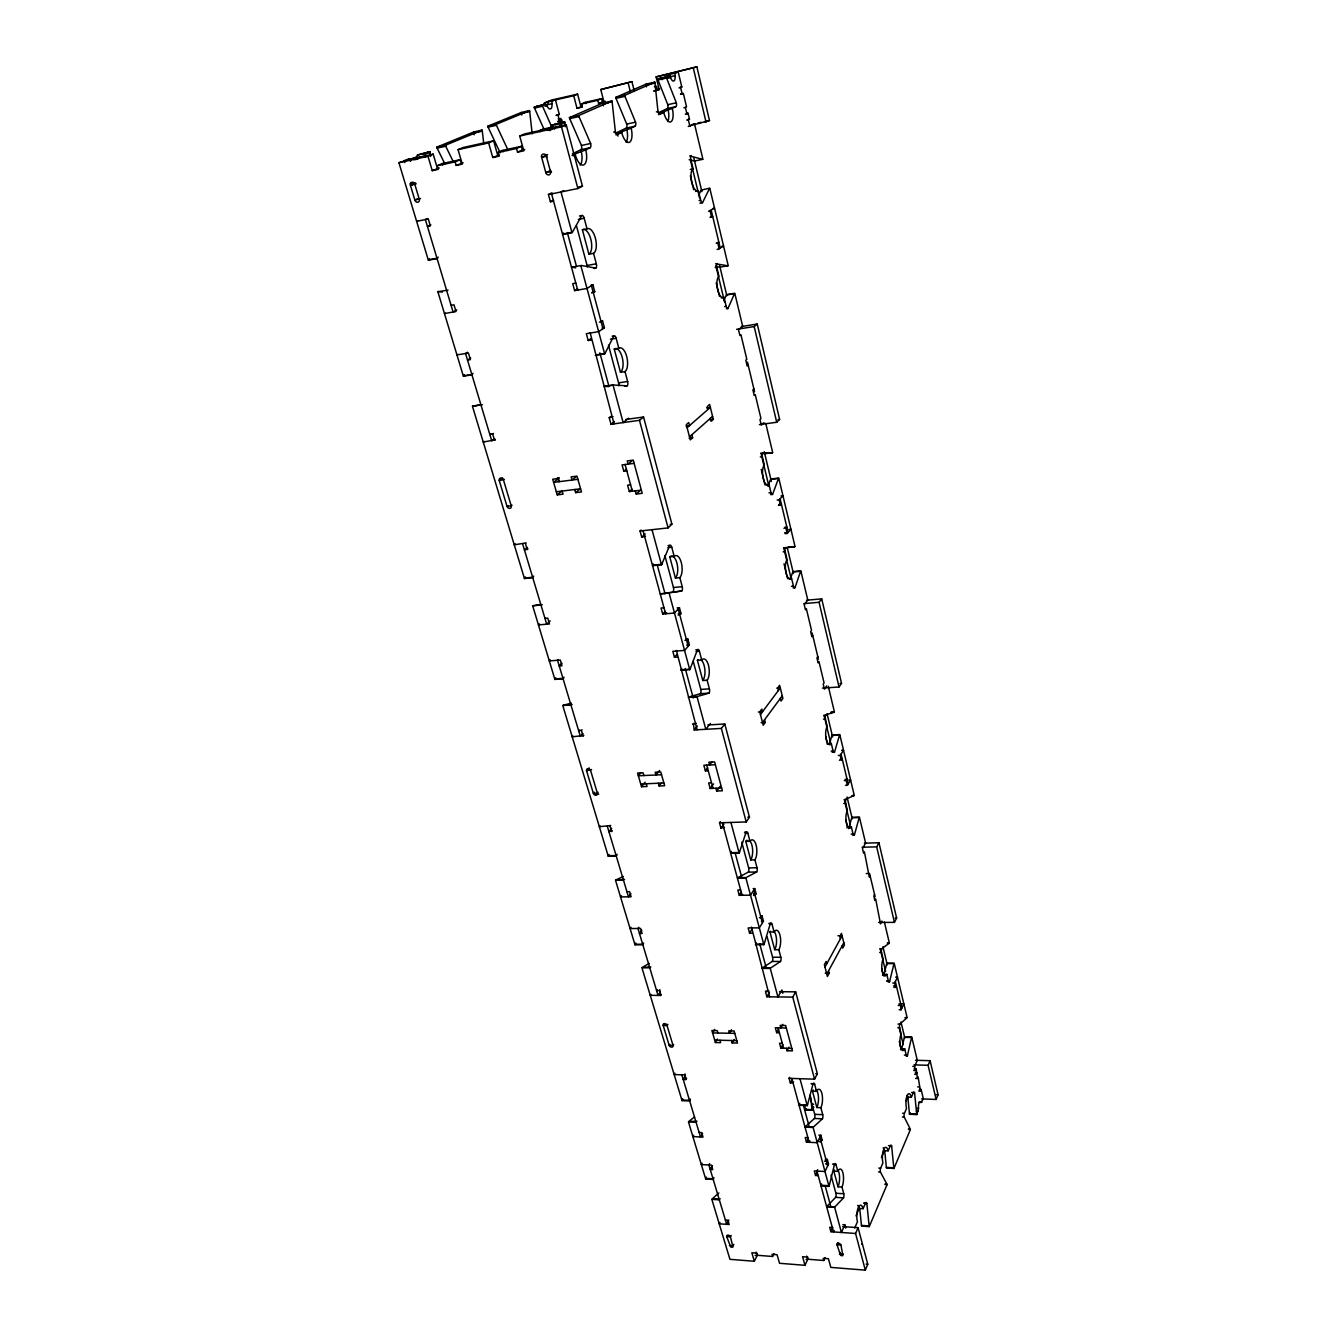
<?xml version="1.0" encoding="UTF-8"?>
<svg xmlns="http://www.w3.org/2000/svg" width="1337" height="1337" viewBox="0 0 1337 1337"><rect width="100%" height="100%" fill="white"/><g stroke="black" fill="none" stroke-linecap="round" stroke-linejoin="round"><path stroke-width="1.5" d="M905.6 1055.612L907.422 1055.662L911.55 1037.495L904.364 1037.345L901.756 1048.643M887.317 981.559L889.623 981.575L893.985 963.643L886.682 963.609L883.657 975.893M821.57 1183.897L821.236 1185.251A2.958 1.086 -87.8 0 1 821.002 1185.886L828.99 1186.37A2.958 1.07 -87.8 0 0 829.224 1185.735L834.539 1164.209A2.925 1.053 -88.1 0 1 836.009 1164.611L837.814 1171.362A10.211 3.627 -88 0 1 842.878 1172.699A10.211 3.627 -88 0 1 841.992 1187.055L843.764 1193.74A2.925 1.036 -87.8 0 1 843.513 1197.852L834.923 1206.876L826.968 1206.358L835.625 1197.35A2.908 1.036 -87.8 0 0 835.892 1193.256L831.029 1175.139M799.71 1103.343L799.359 1104.68A2.992 1.136 -88.5 0 1 799.108 1105.298L807.23 1105.615A3.008 1.12 -88.6 0 0 807.481 1104.997L813.097 1083.722A2.958 1.103 -88.8 0 1 814.634 1084.274L816.523 1091.343A10.345 3.827 -88.7 0 1 821.837 1093.231A10.345 3.827 -88.7 0 1 820.868 1107.704L822.723 1114.674A2.958 1.086 -88.5 0 1 822.456 1118.802L813.414 1127.058L805.342 1126.69L814.45 1118.467A2.941 1.086 -88.5 0 0 814.718 1114.339L809.654 1095.438M852.521 835.023L854.41 834.973L859.206 817.559L851.702 817.809L848.677 828.639M696.059 1122.211L688.438 1121.86L705.685 1179L713.223 1179.451A2.875 1.187 -86.8 0 0 713.49 1178.833L713.874 1177.529M832.115 752.23L834.505 752.113L839.569 735.032L831.948 735.434L829.408 743.924M705.685 1179A2.875 1.203 -86.8 0 0 705.953 1178.382L706.337 1177.078M756.157 942.802L755.773 944.106A3.075 1.253 89.7 0 1 755.505 944.707L763.862 944.691A3.092 1.237 89.7 0 0 764.129 944.106L770.379 923.399A3.042 1.22 89.4 0 1 772.067 924.302L774.106 931.956A10.612 4.212 89.6 0 1 779.939 935.031A10.612 4.212 89.6 0 1 778.836 949.705L780.841 957.275A3.025 1.187 89.8 0 1 780.524 961.47L770.58 968.055L762.257 968.005L772.285 961.437L780.524 961.47M649.765 967.821L641.927 967.771L682.037 1100.652L689.691 1100.953A2.908 1.253 -87.7 0 0 689.959 1100.351L690.36 1099.047M682.037 1100.652A2.908 1.27 -87.6 0 0 682.321 1100.05L682.722 1098.747M731.372 851.418L730.955 852.688A3.125 1.32 88.5 0 1 730.67 853.273L739.177 853.056A3.142 1.304 88.5 0 0 739.445 852.488L746.079 832.166A3.109 1.27 88.3 0 1 747.851 833.285L749.99 841.291A10.796 4.429 88.5 0 1 756.107 845.068A10.796 4.429 88.5 0 1 754.92 859.841L757.026 867.746A3.075 1.253 88.7 0 1 756.675 871.975L746.196 877.54L737.74 877.707L748.302 872.142L756.675 871.975M793.025 587.812L795.014 587.628L800.596 571.283L792.757 572.019L790.301 579.138M907.773 1096.658L909.461 1113.637A2.59 0.836 -89.2 0 0 909.561 1114.273L916.764 1114.573L918.519 1108.54A5.147 1.655 -89.4 0 1 919.121 1102.657A5.147 1.655 -89.4 0 1 921.026 1102.407L923.382 1098.964L921.126 1089.505L919.338 1089.438M623.46 880.114L615.505 880.247L634.991 944.808L642.863 944.808A2.992 1.387 -89.7 0 0 643.164 944.24L643.615 942.969M634.991 944.808A2.975 1.387 -89.7 0 0 635.309 944.24L635.76 942.969M770.597 494.573L772.602 494.339L778.502 478.462L770.547 479.415L767.956 486.317M681.753 668.55L681.285 669.787A3.259 1.437 85.8 0 1 680.968 670.305L689.742 669.67A3.276 1.437 85.8 0 0 690.059 669.152L697.463 649.698A3.242 1.404 85.6 0 1 699.418 651.253L701.741 659.993A11.248 4.83 85.9 0 1 708.493 665.274A11.248 4.83 85.9 0 1 707.123 680.232L709.412 688.839A3.209 1.37 86.2 0 1 709.028 693.118L697.429 696.493L688.689 697.062L700.387 693.686L709.028 693.118M570.949 705.017L562.777 705.552L608.268 856.265L616.24 856.064A3.042 1.454 88.9 0 0 616.558 855.513L617.042 854.259M608.268 856.265A3.025 1.454 88.9 0 0 608.586 855.697L609.07 854.46M918.201 1111.214L916.397 1111.147M719.339 1199.841L711.836 1199.356L729.935 1259.32L754.352 1261.276L751.845 1252.769L756.859 1253.153L757.494 1255.293L772.602 1256.479L771.984 1254.323L777.048 1254.724L779.521 1263.281L805.008 1265.32L802.568 1256.713L807.715 1257.114L808.317 1259.27L823.826 1260.49L823.241 1258.318L828.439 1258.719L830.812 1267.392L865.323 1270.15L867.763 1264.25L858.087 1227.667L842.661 1226.597M921.594 1098.897L936.134 1099.449L938.073 1094.752L930.084 1060.676L915.494 1060.274M653.392 563.997L652.891 565.183A3.359 1.504 84.1 0 1 652.556 565.685L661.481 564.782A3.359 1.504 84.1 0 0 661.815 564.281L669.67 545.412A3.326 1.454 83.9 0 1 671.742 547.234L674.182 556.393A11.548 5.064 84.3 0 1 681.302 562.593A11.548 5.064 84.3 0 1 679.831 577.634L682.238 586.659A3.292 1.437 84.6 0 1 681.803 590.971L660.261 594.079M861.73 1244.363L861.847 1244.112A2.875 0.986 -87.5 0 0 861.697 1243.677M859.741 1208.598L861.446 1225.411A2.824 0.969 -87.7 0 0 861.58 1226.096L869.251 1226.631L887.066 1184.615A2.741 0.919 -88.3 0 0 886.949 1184.231M884.743 1151.157L886.364 1167.385A2.691 0.902 -88.5 0 0 886.481 1168.053L893.918 1168.454L910.413 1129.564L908.592 1129.481M909.561 1114.273L910.196 1112.802M918.669 1090.992L920.458 1091.059L921.126 1089.505M865.323 1270.15L855.58 1233.483L858.087 1227.667M936.134 1099.449L928.095 1065.288L930.084 1060.676M920.458 1091.059L918.118 1076.903L917.449 1078.458L915.644 1078.391M857.669 1205.339A10.011 3.459 -87.8 0 1 859.223 1208.431L863.1 1208.681L865.49 1203.15A2.841 0.969 -88 0 1 866.844 1203.467L869.134 1225.929A2.824 0.953 -87.8 0 0 869.251 1226.631M885.01 1183.98L886.882 1184.097L880.431 1172.048A2.758 0.936 -88.4 0 1 880.648 1168.154L882.921 1162.923A9.56 3.209 -88.6 0 1 883.673 1149.452A9.56 3.209 -88.6 0 1 888.152 1150.823L890.375 1145.709A2.707 0.902 -88.7 0 1 891.645 1146.11L893.801 1167.786A2.707 0.902 -88.6 0 0 893.918 1168.454M908.425 1128.963L910.246 1129.046L904.213 1117.03A2.641 0.869 -89.2 0 1 904.414 1113.32L906.519 1108.457A9.158 2.992 -89.3 0 1 907.171 1095.605A9.158 2.992 -89.3 0 1 911.366 1097.259L913.422 1092.513A2.59 0.836 -89.4 0 1 914.592 1092.981L916.764 1114.573M840.104 1252.435L839.469 1253.889L843.413 1254.19M855.981 1215.901L859.223 1208.431M881.417 1157.541L884.426 1150.639A9.56 3.226 -88.6 0 0 883.172 1147.781M906.118 1100.852L907.739 1097.125A9.142 3.008 -89.3 0 0 907.138 1095.287M917.449 1078.458L916.246 1069.032L913.99 1068.965M837.848 1242.825L836.995 1244.764L840.572 1255.293A2.507 1.721 28.2 0 0 842.878 1255.543L840.94 1245.065A2.156 1.471 28.3 0 0 838.516 1243.26A2.156 1.471 28.3 0 0 836.995 1244.764L840.94 1245.065M913.773 1070.536L915.561 1070.586L916.246 1069.032M542.304 604.759L532.711 605.912L554.888 679.43L563.111 678.845A3.159 1.588 85.7 0 0 563.445 678.327L563.98 677.14M726.409 308.73L727.963 308.479L734.514 293.622L726.325 295.009L723.852 300.541M842.845 1224.625L844.834 1224.759L841.424 1232.48L834.639 1207.328L826.684 1206.81M915.561 1070.586L914.575 1066.458L917.282 1060.325L911.734 1036.977L904.531 1036.827M823.826 1260.49L825.13 1257.582M554.888 679.43A3.159 1.588 85.7 0 0 555.256 678.912L555.774 677.725M834.154 1230.475L833.503 1231.912L816.974 1171.062L817.659 1169.641M855.58 1233.483L830.879 1231.728L832.817 1227.399M805.008 1265.32L807.632 1259.521L806.679 1256.095M825.313 1159.313L827.319 1159.413L828.539 1163.975L824.996 1171.513L814.317 1170.911L815.553 1175.474L818.211 1175.624M899.216 1009.753L901.038 1009.786L903.845 1003.82L902.024 1003.786M827.319 1159.413L826.433 1161.285L824.428 1161.184M901.038 1009.786L900.72 1004.037L898.899 1004.003M815.553 1175.474L817.342 1171.713M772.602 1256.479L773.973 1253.605M480.952 404.877L472.412 406.147L524.438 578.537L532.778 577.701A3.242 1.655 83.6 0 0 533.145 577.216L533.697 576.063M818.829 1135.146L820.834 1135.247L822.071 1139.876L821.185 1141.731L819.163 1141.631M893.851 987.341L895.673 987.358L896.392 985.87L893.651 985.854M524.438 578.537A3.242 1.655 83.6 0 0 524.823 578.052L525.374 576.899M820.834 1135.247L817.225 1142.684L806.478 1142.166L805.225 1137.52L807.899 1137.653M895.673 987.358L894.637 983.063L897.495 977.163L895.673 977.163M699.919 203.174L702.543 202.672L709.496 188.467M754.352 1261.276L757.143 1255.56L756.14 1252.167M809.854 1140.896L809.169 1142.299L791.822 1078.424M806.478 1142.166L808.317 1138.456M698.549 195.386L701.173 190.105L709.78 188.149L728.23 265.695L719.674 267.233L715.646 266.397M804.774 1105.582L805.175 1109.392A2.524 0.953 -88.5 0 0 805.292 1110.028L812.127 1110.312L813.548 1107.454M604.708 353.82A3.576 1.621 80.6 0 0 605.009 353.436L613.85 335.871A3.543 1.571 80.5 0 1 616.14 338.261L618.814 348.305A12.3 5.465 80.9 0 1 626.702 356.444A12.3 5.465 80.9 0 1 625.014 371.602L627.638 381.513A3.493 1.554 81.2 0 1 627.153 385.858L624.88 386.192M805.292 1110.028L806.01 1108.59M733.829 1244.346L733.111 1245.766L729.384 1245.482M793.66 1082.201L790.401 1083.137L789.097 1078.341L814.567 1079.176L817.358 1073.728L795.682 991.853L779.538 991.686M878.576 922.463L894.436 922.363L896.626 918.084L878.944 842.778L864.37 843.162M731.155 1235.455L730.437 1236.859L732.927 1246.953A2.423 1.638 30.7 0 1 730.654 1246.92L726.71 1236.591A2.072 1.404 30.8 0 1 728.097 1235.121A2.072 1.404 30.8 0 1 730.437 1236.859L726.71 1236.591M410.392 183.42L410.76 182.868A3.242 2.607 64.7 0 1 413.367 182.45L413.785 182.701A2.122 1.705 64.7 0 1 414.721 184.021L419.25 199.146A2.774 2.223 64.1 0 1 417.846 202.238A2.774 2.223 64.1 0 1 414.854 200.065L410.325 184.957A2.122 1.705 64.7 0 1 410.392 183.42M881.985 921.026L880.498 923.884L875.668 899.049L874.899 900.469L873.83 895.974L874.582 894.57M728.866 1220.129L726.676 1224.324L708.894 1165.012L709.646 1163.641M719.941 1222.402L719.206 1223.806L729.183 1224.508L727.88 1220.196L725.389 1220.012M790.401 1083.137L792.189 1079.728M789.097 1078.341L789.649 1077.321M782.78 1024.343L780.808 1027.869L780.156 1025.412L785.655 1025.512L792.473 1050.865L787.008 1050.732L788.93 1047.155M828.539 970.896L829.141 973.252L827.402 976.478L824.377 964.629L826.132 961.437L826.734 963.793M826.801 974.105L843.814 942.719M824.996 967.002L842.076 935.733L837.948 935.75M791.822 1048.425L780.892 1048.158L782.83 1044.598M712.237 1165.797L710.231 1169.457L712.755 1169.591L711.418 1165.145L701.34 1164.577L702.092 1163.223M870.103 875.752L869.334 877.139L864.387 851.803L863.602 853.173L862.499 848.577L865.607 843.129L859.407 817.074L851.903 817.325M779.404 1032.732L776.663 1032.682L778.635 1029.156M814.567 1079.176L792.757 997.101L795.682 991.853M894.436 922.363L876.671 846.873L878.944 842.778M572.069 232.571A3.744 1.671 78.6 0 0 572.37 232.254L581.779 215.524A3.693 1.638 78.6 0 1 584.202 218.249L587.027 228.844A12.802 5.666 79 0 1 595.383 238.136A12.802 5.666 79 0 1 593.544 253.361L596.319 263.79A3.627 1.604 79.3 0 1 595.801 268.135L594.063 268.453M562.693 234.376A3.727 1.688 78.5 0 0 562.994 234.059L563.596 233.006M702.543 1133.375L700.488 1136.985L681.837 1074.814M693.669 1135.263L692.9 1136.617L703.028 1137.102L701.674 1132.589L699.134 1132.456M442.413 292.135L438.369 291.583A3.543 1.838 77.7 0 0 437.867 291.7L463.371 376.182L471.944 374.828A3.459 1.772 79.4 0 0 472.345 374.41L472.98 373.324M792.757 997.101L766.903 996.784L769.527 992.221M463.371 376.182A3.443 1.788 79.3 0 0 463.772 375.764L464.407 374.678M768.859 990.834L765.533 991.77L766.903 996.784M765.533 991.77L766.101 990.801M731.489 1029.791L729.417 1033.267L728.732 1030.844L734.08 1030.961L737.506 1043.061L732.175 1042.944L734.214 1039.434M719.974 1040.253L720.66 1042.659L715.379 1042.526L717.468 1039.033M685.229 1076.168L683.24 1079.477L685.814 1079.561L686.6 1078.24M714.677 1029.44L712.571 1032.899L734.748 1033.384M685.814 1079.561L685.012 1073.912M674.968 1073.243L674.166 1074.564L684.41 1074.898M760.502 916.012L762.073 915.995L763.46 921.176L759.332 927.861L748.152 927.911L749.556 933.076L752.347 933.076M845.485 785.337L847.374 785.27L850.599 780.039L848.711 780.123M762.073 915.995L761.037 917.65L759.466 917.667M847.374 785.27L846.237 780.507L847.056 779.204L845.151 779.287M749.556 933.076L751.645 929.733M751.461 927.059L769.644 996.817M673.647 1044.448L673.029 1045.417A2.173 1.571 33.7 0 1 671.625 1047.155A2.173 1.571 33.7 0 1 669.168 1045.317L663.202 1025.496L664.439 1023.574A2.189 1.588 34.1 0 1 667.079 1025.579L673.029 1045.417L669.168 1045.317L669.787 1044.347M753.149 888.62L754.736 888.604L756.14 893.851L753.516 895.506M839.469 760.285L842.21 758.898L840.304 758.998M418.748 158.351A3.693 1.855 75.4 0 0 416.659 157.097L398.927 162.713L428.358 260.197L437.065 258.526A3.61 1.838 77.1 0 0 437.5 258.125L438.168 257.105M754.736 888.604L750.508 895.155L739.261 895.322L737.84 890.041L740.648 890.007M841.391 760.185L840.238 755.388L843.513 750.258L841.608 750.358M667.898 1024.292L667.079 1025.579L663.202 1025.496A2.189 1.588 34.1 0 1 664.606 1023.741M428.358 260.197A3.593 1.855 77 0 0 428.793 259.796L429.461 258.776M742.603 894.453L742.068 895.272L722.364 822.723M739.261 895.322L741.4 892.03M650.885 994.394L650.25 995.33L660.645 995.463L661.28 994.511M660.277 992.071L658.038 995.43L637.966 928.496L638.835 927.276M660.645 995.463L659.826 989.647M657.219 989.614L656.584 990.567L659.191 990.6M724.47 827.285L721.011 828.271L719.523 822.823L746.213 821.954L749.472 817.225L724.788 723.985L707.858 724.955M822.472 688.087L839.034 687.001L841.541 683.357L821.72 598.876L806.495 600.213M826.667 685.881L824.394 689.123L823.208 684.16L824.077 682.94L818.996 661.681L818.127 662.868L816.924 657.837L817.793 656.651M721.011 828.271L723.919 824.144M641.793 930.251L639.47 933.51L642.111 933.493L640.607 928.48L630.078 928.53L630.964 927.31M719.523 822.823L720.359 821.637M764.53 719.824L765.215 722.481L763.193 725.239L759.767 711.836L761.806 709.111L762.491 711.802L758.363 712.036M715.897 788.245L716.649 791.019L720.041 786.407M762.508 722.565L782.262 695.825M630.847 893.634L628.474 896.826L607.366 826.45M711.535 782.813L708.66 782.93L710.181 788.479L713.59 783.883M760.452 714.51L780.29 687.953L776.713 688.187M621.438 895.723L620.552 896.926L631.114 896.776L629.593 891.662L626.936 891.712M812.762 635.543L811.877 636.713L810.657 631.616L811.542 630.446L806.345 608.669L805.442 609.806L804.205 604.642L807.799 600.096L800.83 570.849L792.991 571.601M711.886 761.973L709.596 764.998L708.844 762.19L714.61 761.906L722.381 790.785L716.649 791.019M715.362 764.714L703.847 765.265L705.384 770.864L707.674 767.839M693.351 723.417L694.237 729.952L721.362 728.414L724.788 723.985M803.804 603.622L819.08 602.285L821.72 598.876M658.289 783.231L659.074 785.972L661.464 782.964M710.448 723.417L705.819 729.283L697.062 696.794L688.321 697.362M659.559 770.496L655.949 774.992L655.163 772.234L660.762 771.967L664.656 785.738L659.074 785.972M611.728 828.288L608.953 831.731L612.329 830.778M694.237 729.952L697.329 726.091M696.243 723.25L692.683 724.236M643.899 775.544L643.097 772.786L637.565 773.037L641.509 786.724L645.153 782.212M600.046 825.848L599.344 826.717L610.742 825.497M640.774 772.803L638.334 775.794L661.514 774.741M598.09 792.289L597.372 793.142A2.306 1.788 40 0 1 595.968 795.231A2.306 1.788 40 0 1 593.344 793.309L586.575 770.814A2.323 1.805 40.7 0 1 587.996 768.691A2.323 1.805 40.7 0 1 590.636 770.63L597.372 793.142L593.344 793.309L594.297 792.189M591.589 769.527L586.575 770.814L589.132 767.889M686.182 639.119L687.82 638.986L689.407 644.902L684.561 650.417L672.829 651.336L674.433 657.236L677.358 657.019M785.22 533.68L787.209 533.48L790.936 529.235L788.947 529.435M674.433 657.236L676.89 654.462M687.82 638.986L684.962 640.49M783.933 528.332L786.858 527.062L784.886 527.279M676.372 650.417L697.129 729.785M572.971 736.052L572.236 736.854L583.818 735.434M582.965 733.528L580.358 736.403L557.529 660.261L558.214 659.592M579.439 730.069L578.704 730.871L582.163 729.902M677.224 607.85L679.43 607.667L681.034 613.666L678.16 615.154M778.468 505.47L781.41 504.216L778.919 504.5M679.43 607.667L674.483 613.014L662.684 614.051L661.03 608.017L663.988 607.767M777.165 500.055L779.153 499.837L782.964 495.726L780.975 495.96M666.561 612.781L665.625 613.783L643.047 530.672M662.684 614.051L665.191 611.377M561.958 663.269L559.25 665.976L561.991 665.776L560.287 660.06L549.306 660.913L550.326 659.893M645.47 536.204L641.76 537.24L640.055 530.99L668.082 527.914L671.909 524.188L643.548 416.994L625.766 419.484M759.399 424.598L776.713 422.275L779.621 419.434L757.243 324.022L741.3 326.562M763.945 422.626L761.305 425.149L759.968 419.534L760.97 418.598L755.238 394.599L754.235 395.518L752.865 389.819L753.884 388.917M641.76 537.24L645.203 533.964M550.175 620.903L546.716 624.195L522.633 543.892M640.055 530.99L641.041 530.054M539.48 623.928L538.443 624.914L549.49 623.944L547.735 618.112L544.961 618.362M635.326 490.846L636.195 494.038L640.189 490.445M720.259 1198.854L712.136 1198.921L718.871 1192.955M691.847 434.742L692.633 437.784L690.26 439.89L686.349 424.614L688.739 422.542L689.524 425.601L686.065 426.068M708.092 409.373L707.34 406.381L709.596 404.409L713.323 419.333L711.083 421.339L710.331 418.347M630.596 484.83L627.588 485.197L629.326 491.581L632 489.192M689.491 436.848L712.588 416.359M898.013 1024.058L899.834 1024.092L906.887 1017.908L905.082 1017.875M687.134 427.673L710.348 407.401L706.588 407.919M748.185 365.085L747.166 365.97L745.795 360.205L746.815 359.319L740.932 334.701L739.896 335.537L738.509 329.704L742.67 326.345L734.798 293.271L726.593 294.658M634.139 463.354L622.073 464.892L623.811 471.326L626.518 469.003M527.413 547.385L524.438 549.925L528.048 548.922M632.15 460.647L628.089 464.123L627.22 460.897L633.27 460.129L642.211 493.32L636.195 494.038M515.347 543.892L514.26 544.811L526.243 542.889M574.743 489.492L575.629 492.634L579.84 489.108M559.418 481.621L558.515 478.479L552.716 479.214L557.245 494.891L561.507 491.364M576.28 476.557L572.052 480.033L571.15 476.874L576.999 476.139L581.478 491.932L575.629 492.634M610.792 416.475L609.221 417.712L611.009 424.28L639.487 420.319L643.548 416.994M736.587 329.337L754.168 326.546L757.243 324.022M559.317 477.727L553.602 482.356L577.885 479.315M628.641 418.18L623.159 422.592L613.065 385.156L603.889 386.527M512.054 505.152L511.219 505.804A2.49 2.022 51 0 1 509.798 508.361A2.49 2.022 51 0 1 507.007 506.322L499.269 480.601A2.507 2.039 52.1 0 1 500.673 477.994A2.507 2.039 52.1 0 1 503.497 480.05L511.219 505.804L507.007 506.322L507.843 505.653M611.009 424.28L614.385 421.59M613.031 416.659L609.221 417.712M697.028 1121.292L688.772 1121.442L694.538 1116.963M504.333 479.415L499.269 480.601L502.628 478.028M879.896 948.769L881.751 948.769L889.138 943.287L887.3 943.287M484.111 441.427L483.242 442.029L495.442 439.84M494.774 438.67L491.732 440.859L465.543 353.503L467.532 352.266M490.696 433.907L489.843 434.525L493.537 433.506M600.848 321.198L602.569 320.913L604.408 327.732L598.658 331.66L586.341 333.682L588.196 340.5L591.088 338.512M717.167 249.501L723.584 246.142L722.03 246.426M590.135 332.679L614.034 423.862M602.569 320.913L599.411 322.167M716.231 243.334L718.888 242.315L717.334 242.599M591.138 285.065L592.876 284.748L594.748 291.683L591.539 292.92M710.031 217.413L712.705 216.41L710.615 216.795M592.876 284.748L587.01 288.458L574.609 290.63L572.721 283.661L575.812 283.11M708.56 211.263L714.543 208.188L712.989 208.488M578.453 289.628L577.701 290.096L551.579 193.898L552.749 193.297M470.691 358.082L467.515 360.071L470.39 359.603L468.418 353.035L456.936 354.923L457.739 354.422M574.609 290.63L577.584 288.775M456.769 309.933L453.109 312.039L425.383 219.552L427.506 218.533M650.818 967.035L642.295 967.403L649.314 963.409M445.271 313.092L444.452 313.56L456.001 311.521L453.995 304.819L451.104 305.321M553.535 201.135L550.409 201.753L548.437 194.534L577.885 188.534L582.464 186.177L566.203 124.742L524.589 133.934L519.725 136.04L523.786 150.814L517.536 152.151L516.533 148.491L521.38 146.318L522.399 149.978L517.536 152.151M689.608 125.845L709.496 120.564L696.895 66.85L656.083 76.928L659.225 89.83L654.328 90.916M550.409 201.753L553.518 200.166M563.713 190.589L561.005 191.976L571.969 232.655L562.593 234.443M688.271 126.463L692.165 124.943M693.318 124.358L694.471 123.773L702.928 159.304L694.204 161.058L690.661 159.905M548.437 194.534L551.563 192.946M686.733 120.096L689.491 119.16L688.087 113.294L686.499 113.645M844.031 799.76L854.009 795.682L852.12 795.749M685.329 114.23L688.087 113.294M683.792 107.812L686.549 106.893L683.357 93.49L680.533 94.108M547.385 171.888L545.814 172.64L541.535 156.897A2.189 1.838 67.4 0 1 541.669 155.293L541.92 154.891A3.342 2.808 67.4 0 1 544.644 154.19L545.312 154.507A2.189 1.838 67.4 0 1 546.265 155.894L550.526 171.654A2.858 2.407 66.7 0 1 548.905 174.896A2.858 2.407 66.7 0 1 545.814 172.64L550.526 171.654M548.955 171.119L550.125 170.551M573.356 155.777L575.328 154.825A13.036 5.632 77.8 0 0 583.818 164.852A13.036 5.632 77.8 0 0 585.723 149.844L590.118 147.738A3.693 1.588 77.8 0 0 590.636 143.494L578.988 116.586A3.744 1.588 77.4 0 1 578.654 115.584L569.395 117.639A3.727 1.604 77.3 0 0 569.729 118.642L581.445 145.466A3.677 1.588 77.7 0 1 580.91 149.711L572.503 153.722M615.939 134.92L621.722 132.597A12.417 5.097 78.2 0 0 629.443 142.29A12.417 5.097 78.2 0 0 631.131 128.085L635.092 126.179A3.51 1.421 78.2 0 0 635.56 122.168L624.931 96.348A3.56 1.437 77.8 0 1 624.63 95.395L654.779 82.142A3.459 1.354 78.1 0 1 654.963 83.128L657.988 111.506A3.426 1.354 78.4 0 0 660.043 114.23L663.754 112.442A11.849 4.613 78.5 0 0 670.806 121.851A11.849 4.613 78.5 0 0 672.294 108.347L675.904 106.626A3.359 1.287 78.6 0 0 676.321 102.799L666.578 78.014A3.393 1.304 78.2 0 1 666.294 77.095L668.868 75.975A3.393 1.304 78.3 0 1 670.539 77.663A6.752 2.59 78.3 0 0 673.848 81.022A6.752 2.59 78.3 0 0 675.068 75.657A3.359 1.287 78.3 0 1 675.686 72.983L678.193 71.864L681.82 87.022L679.046 87.924M430.848 224.883L427.456 226.505L430.38 225.92L428.308 218.95L416.626 221.324L417.913 220.722M615.321 133.299L626.251 128.101L635.092 126.179M658.456 112.743L667.38 108.498L675.904 106.626M572.403 154.992L585.723 149.844M618.012 136.123A12.401 5.114 78.2 0 1 617.243 133.566L631.131 128.085M659.659 114.23A11.832 4.629 78.5 0 1 659.442 113.394L672.294 108.347M680.583 94.392L683.357 93.49M547.585 154.591L541.652 157.348L546.382 156.345M624.58 879.412L615.889 879.913L623.276 876.504M418.297 198.511L414.854 200.065L420.553 198.561M653.643 91.083L659.693 88.91M498.851 155.761L499.119 155.644A3.393 1.588 76.6 0 0 499.37 155.476M519.725 136.04L561.49 126.831L566.203 124.742M656.083 76.928L696.895 66.85M497.698 155.343L493.62 140.786L488.64 142.909L492.768 157.532L499.236 155.008M492.768 157.532L498.918 156.195L497.899 152.535L502.829 150.362L521.38 146.318M554.103 128.97L554.705 128.837A3.844 1.688 77.2 0 0 552.565 127.032L549.24 128.486L549.825 130.658M551.228 128.853A7.638 3.376 77.1 0 0 551.178 128.319A3.794 1.671 77.2 0 1 551.997 125.243L564.615 121.734A3.81 1.655 77.2 0 1 564.832 122.803L565.267 126.731M578.654 115.584L611.945 100.96A3.627 1.487 77.7 0 1 612.145 101.98L615.371 131.745A3.593 1.487 78.1 0 0 617.627 134.552M416.158 183.888L410.442 185.392L415.657 183.136L411.813 183.837M557.679 121.717L562.275 120.146M552.565 127.032L543.106 129.121L539.764 130.575L540.048 131.661M551.997 125.243L564.615 121.734M569.395 117.639L602.937 102.982L611.945 100.96M626.251 128.101A3.51 1.437 78.1 0 0 626.719 124.09L616.006 98.353A3.543 1.454 77.7 0 1 615.705 97.4L646.105 84.114L654.779 82.142M667.38 108.498A3.359 1.304 78.5 0 0 667.798 104.687L657.988 79.969A3.393 1.32 78.1 0 1 657.704 79.05L668.868 75.975M667.614 77.345L666.545 77.596A3.359 1.287 78.3 0 1 667.163 74.922L669.703 73.819L670.155 75.708M461.265 163.231L460.229 159.655L455.165 161.844L456.201 165.437L463.154 162.83M558.298 121.015L560.805 119.511M602.385 101.813L601.566 98.654L597.773 100.292L598.592 103.45L605.093 101.194M437.383 168.412L433.188 154.139L428.007 156.295L432.235 170.635L439.238 168.011M580.876 106.642L577.601 94.125L573.723 95.729L576.999 108.314L582.213 106.342M556.025 115.5L559.317 114.481L555.457 99.907L544.677 102.882A3.242 1.421 76.8 0 0 543.942 105.038M598.592 103.45L604.023 102.23L600.781 89.546L631.95 81.691L634.206 90.799M432.235 170.635L438.202 169.331L437.149 165.755L442.28 163.565L460.229 159.655M576.999 108.314L582.38 107.094L581.562 103.952L585.405 102.314L601.566 98.654M456.201 165.437L462.251 164.133L458.073 149.66L463.154 147.521L493.62 140.786M600.781 89.546L631.95 81.691M416.76 158.551A7.354 3.693 75.3 0 0 416.709 158.033A3.66 1.838 75.4 0 1 417.629 155.042L429.912 151.633A3.66 1.822 75.5 0 1 430.146 152.669L430.598 156.429M445.037 164.2L437.115 148.14A3.593 1.772 75.6 0 1 436.748 147.187L473.699 132.012L482.105 130.124A3.493 1.638 76.1 0 1 482.306 131.11L483.76 143.677M499.904 152.986A3.393 1.588 76.6 0 0 499.67 151.749L488.105 127.149A3.426 1.604 76.2 0 1 487.788 126.23L521.363 112.442L529.485 110.603A3.342 1.487 76.6 0 1 529.686 111.539L532.193 133.834M544.46 130.257L534.499 108.063A3.276 1.454 76.7 0 1 534.198 107.177L545.095 104.169A3.276 1.437 76.8 0 1 546.933 105.757A6.535 2.858 76.8 0 0 550.56 108.915A6.535 2.858 76.8 0 0 551.964 103.668A3.259 1.421 76.9 0 1 552.666 101.06M544.677 102.882L551.446 100.091L577.601 94.125M416.659 157.097L412.999 158.602L413.3 159.638M417.629 155.042L429.912 151.633M436.748 147.187L445.355 145.265L482.105 130.124M487.788 126.23L496.094 124.358L529.485 110.603M534.198 107.177L545.095 104.169M823.759 715.496L834.154 712.253L830.795 712.454M572.186 704.515L563.195 705.267L571.334 703.145M573.723 95.729L547.485 101.729L547.969 103.551M667.163 74.922L675.686 72.983M657.704 79.05L666.294 77.095M545.981 105.038L551.964 103.668M669.219 76.978L675.068 75.657M534.499 108.063L542.538 106.225L551.797 127.015M657.988 79.969L666.578 78.014M544.911 106.208L546.933 105.757M662.5 79.485L661.982 79.602A3.376 1.304 78.2 0 0 660.294 77.93M667.848 78.265L670.539 77.663M521.748 115.099L521.564 113.394L527.647 112.007M528.148 111.89L529.686 111.539M646.473 86.872L646.289 85.1L651.704 83.863M652.79 83.613L654.963 83.128M654.378 86.721L656.467 86.253L657.252 89.462M581.562 103.952L597.773 100.292M615.705 97.4L624.63 95.395M488.105 127.149L496.428 125.277L507.943 149.945A3.393 1.571 76.7 0 1 508.077 150.546M616.006 98.353L624.931 96.348M474.117 134.786L473.9 132.998L479.147 131.828M479.682 131.711L482.306 131.11M603.338 105.857L603.137 104.002L608.77 102.732M610.457 102.364L612.145 101.98M556.827 115.049L559.317 114.481M679.697 87.49L681.82 87.022M437.115 148.14L445.722 146.234L453.611 162.329M569.729 118.642L578.988 116.586M421.991 154.474L427.422 153.27M427.974 153.153L430.146 152.669M559.568 123.973L555.473 124.876A3.794 1.671 77.1 0 0 555.256 123.806M560.738 123.723L564.832 122.803M433.188 154.139L404.209 160.557L404.827 162.613M416.709 158.033L420.52 157.198M421.071 157.081L425.433 156.111A3.66 1.822 75.6 0 1 426.353 153.103M554.103 127.683L559.401 126.514M559.986 126.38L560.571 126.246A3.81 1.655 77.3 0 1 561.373 123.154M398.927 162.713L428.007 156.295M458.073 149.66L488.64 142.909M407.885 159.036A3.693 1.872 75.3 0 1 410.225 160.724L411.311 160.473M414.604 159.755L417.879 159.036M547.618 130.408L551.746 129.488M667.798 104.687L676.321 102.799M656.35 111.873L657.988 111.506M659.442 113.394L663.754 112.442M658.422 114.581L660.043 114.23M499.67 151.749L503.28 150.964M505.871 150.396L507.943 149.945M626.719 124.09L635.56 122.168M437.149 165.755L455.165 161.844M497.899 152.535L516.533 148.491M522.399 149.978L524.722 149.477M613.683 132.112L615.371 131.745M617.243 133.566L621.722 132.597M687.903 119.511L689.491 119.16M581.445 145.466L590.636 143.494M693.067 124.074L694.705 123.723M697.981 123.021L701.256 122.319M704.549 121.617L709.496 120.564M580.91 149.711L590.118 147.738M572.219 155.493L575.328 154.825M689.658 155.911L702.56 159.354M689.257 159.721L690.845 159.387A3.276 1.27 79.3 0 1 691.246 155.577M578.771 186.929L582.464 186.177M690.31 169.448L693.118 168.88L690.845 159.387M695.608 191.442L698.415 190.89L700.672 200.249A3.226 1.253 79.8 0 0 702.543 202.672M579.456 215.976L581.779 215.524M578.403 219.385L584.202 218.249M699.084 200.567L700.672 200.249M593.544 253.361L588.915 254.214L582.38 229.73L587.027 228.844M428.793 259.796L437.5 258.125M562.994 234.059L572.37 232.254M437.867 291.7L448.062 290.129M571.517 267.3L581.311 265.478L595.801 268.135M576.464 225.786L587.093 265.461L596.319 263.79M715.596 263.757L727.896 265.796M715.228 267.55L716.782 267.283A3.159 1.22 80.7 0 1 717.15 263.489M592.425 292.084L594.748 291.683M721.261 297.833L724.019 297.382L726.175 306.323A3.109 1.22 81.2 0 0 727.963 308.479M724.621 306.591L726.175 306.323M602.101 328.117L604.408 327.732M660.662 593.829L681.803 590.971M612.129 336.155L613.85 335.871M588.196 340.5L591.255 339.999M610.424 339.18L616.14 338.261M625.014 371.602L620.468 372.304L614.251 349.041L618.814 348.305M463.772 375.764L472.345 374.41M605.009 353.436L595.801 354.907A3.576 1.621 80.5 0 1 595.5 355.274M595.416 355.341L604.642 353.87L580.843 265.595M533.145 605.661L540.867 604.458M608.469 345.163L618.58 382.867L627.638 381.513M709.947 419.785L713.323 419.333M778.05 419.651L779.621 419.434M689.19 438.252L692.633 437.784M783.983 547.869L786.875 547.485M783.482 548.12L794.746 546.699L788.345 547.334M760.636 453.159L772.402 452.808L761.371 453.845M623.811 471.326L626.819 470.958M764.714 453.661L772.702 452.641L765.733 423.328M760.302 456.936L762.324 456.686A2.975 1.153 83.2 0 1 762.658 452.909M556.326 491.765L580.559 488.774M557.245 494.891L563.027 494.172L562.125 491.047M629.326 491.581L641.359 490.127M770.797 479.014L778.752 478.061L795.03 546.499L788.145 547.201M772.602 494.339A2.941 1.136 83.7 0 1 770.964 492.634L768.992 484.395L764.965 484.863L761.238 469.404M768.959 492.868L770.964 492.634M670.155 524.388L671.909 524.188M784.618 532.778L788.128 532.41L780.106 498.801M668.015 545.596L669.67 545.412M667.865 547.635L671.742 547.234M679.831 577.634L675.419 578.052L669.77 556.844L674.182 556.393M524.823 578.052L533.145 577.216M652.891 565.183L661.815 564.281M783.181 551.88L785.17 551.68A2.891 1.103 84.5 0 1 785.471 547.919M673.029 591.79A3.276 1.454 84.6 0 0 673.447 587.495L682.238 586.659M795.014 587.628A2.875 1.086 85 0 1 793.459 586.124L791.554 578.236L787.593 578.603L784.017 563.779M791.471 586.308L793.459 586.124M678.277 613.9L681.034 613.666M686.666 645.119L689.407 644.902M695.825 649.832L697.463 649.698M696.159 651.503L699.418 651.253M707.123 680.232L702.794 680.533L697.396 660.311L701.741 659.993M555.256 678.912L563.445 678.327M681.285 669.787L690.059 669.152M693.251 661.364L700.789 689.424L709.412 688.839M840.037 683.458L841.541 683.357M831.062 712.203L834.422 712.003L828.288 686.249M761.104 722.732L765.215 722.481M823.492 719.222L825.43 719.105L827.202 726.509A9.693 3.576 86.9 0 0 826.283 739.578A9.693 3.576 86.9 0 0 831.33 743.656L833.085 750.976A2.758 1.019 87 0 0 834.505 752.113M832.166 734.982L839.786 734.565L854.259 795.398L852.371 795.465M827.252 744.174A9.677 3.593 86.9 0 0 827.486 743.857L831.33 743.656M831.163 751.076L833.085 750.976M838.332 755.472L840.238 755.388M705.384 770.864L708.242 770.73M640.707 784L663.854 782.997M641.509 786.724L647.041 786.49L646.256 783.749M844.332 780.591L846.237 780.507M710.181 788.479L721.646 788.011M594.714 794.345L598.742 794.178M843.781 803.453L845.686 803.387L847.407 810.489A9.509 3.443 87.9 0 0 846.538 823.492A9.509 3.443 87.9 0 0 851.368 826.985L853.056 834.004A2.707 0.969 88 0 0 854.41 834.973M747.801 817.291L749.472 817.225M846.906 827.937A9.509 3.459 87.9 0 0 847.574 827.102L851.368 826.985M744.492 832.216L746.079 832.166M745.21 833.352L747.851 833.285M851.151 834.054L853.056 834.004M754.92 859.841L750.725 859.942L745.779 841.408L749.99 841.291M862.031 847.24L876.671 846.873M608.586 855.697L616.558 855.513M730.955 852.688L739.445 852.488M741.751 842.176L748.653 867.914L757.026 867.746M866.242 873.546L869.551 873.479L875.117 896.809M737.389 878.058L745.862 877.908L763.862 944.691M753.5 893.885L756.14 893.851M895.172 918.101L896.626 918.084M761.371 921.176L763.46 921.176M768.825 923.416L770.379 923.399M769.477 924.318L772.067 924.302M778.836 949.705L774.708 949.705L769.962 931.973L774.106 931.956M887.534 942.969L889.356 942.969L884.375 921.995M635.309 944.24L643.164 944.24M755.773 944.106L764.129 944.106M879.679 952.445L881.534 952.445L883.122 959.047A9.242 3.175 89.4 0 0 882.37 971.899A9.242 3.175 89.4 0 0 886.799 974.355L888.37 980.89A2.624 0.902 89.5 0 0 889.623 981.575M767.104 936.752L772.602 957.242L780.841 957.275M886.866 963.108L894.169 963.141L907.104 1017.557L905.299 1017.524M761.94 968.389L770.262 968.439L777.933 996.917L781.894 989.965L782.797 993.291M825.213 973.236L829.141 973.252M882.504 975.291A9.225 3.175 89.4 0 0 883.105 974.339L886.799 974.355M886.531 980.873L888.37 980.89M892.815 983.046L894.637 983.063M898.197 1005.508L900.018 1005.524M897.812 1027.702L899.634 1027.735L901.155 1034.086A9.125 3.025 -89.9 0 0 900.469 1046.854A9.125 3.025 -89.9 0 0 904.714 1048.826L906.219 1055.11A2.59 0.852 -89.8 0 0 907.422 1055.662M786.306 1027.986L775.326 1027.769L776.663 1032.682M714.66 1040.119L736.804 1040.654M782.295 1043.345L779.555 1043.278L780.892 1048.158M900.486 1049.746A9.108 3.042 -89.9 0 0 901.071 1048.743L904.714 1048.826M904.397 1055.077L906.219 1055.11M914.057 1064.887L928.095 1065.288M912.787 1066.408L914.575 1066.458M915.344 1072.759L917.132 1072.809M914.675 1074.296L916.463 1074.346M815.754 1073.678L817.358 1073.728M917.683 1086.914L919.488 1086.981M811.074 1083.638L813.097 1083.722M812.127 1084.19L814.634 1084.274M911.617 1092.446L913.422 1092.513M912.352 1092.914L914.592 1092.981M475.755 406.08L472.897 405.98L482.39 404.743M936.084 1094.685L938.073 1094.752M820.868 1107.704L816.857 1107.537L812.495 1091.193L816.523 1091.343M907.739 1097.125L911.366 1097.259M906.386 1098.345L907.907 1098.396M919.304 1102.173L921.978 1102.273M919.238 1102.34L921.076 1102.49M812.428 1104.195L813.698 1104.245M916.697 1108.289L918.519 1108.54M682.321 1100.05L689.959 1100.351M799.359 1104.68L807.481 1104.997M812.044 1106.969L813.748 1107.036M902.575 1113.253L904.414 1113.32M805.175 1109.392L812.01 1109.677A2.524 0.936 -88.5 0 0 812.127 1110.312M909.461 1113.637L916.664 1113.922M902.375 1116.947L904.213 1117.03M814.718 1114.339L822.723 1114.674M814.45 1118.467L822.456 1118.802M805.041 1127.124L813.13 1127.492L828.99 1186.37M820.066 1139.776L822.071 1139.876M888.52 1145.608L890.375 1145.709M889.773 1146.026L891.645 1146.11M884.426 1150.639L888.152 1150.823M825.547 1163.808L828.539 1163.975M832.567 1164.092L834.539 1164.209M833.536 1164.477L836.009 1164.611M886.364 1167.385L893.801 1167.786M878.76 1168.053L880.648 1168.154M878.543 1171.931L880.431 1172.048M841.992 1187.055L838.032 1186.821L833.853 1171.145L837.814 1171.362M885.194 1184.515L887.066 1184.615M705.953 1178.382L713.49 1178.833M821.236 1185.251L829.224 1185.735M608.686 386.627L604.341 386.36L613.516 384.989L627.153 385.858M835.892 1193.256L843.764 1193.74M835.625 1197.35L843.513 1197.852M863.568 1203.033L865.49 1203.15M864.437 1203.317L866.844 1203.467M861.446 1225.411L869.134 1225.929M832.299 1227.5L829.675 1227.316L830.879 1231.728M755.171 1255.41L757.143 1255.56M806.044 1259.404L807.632 1259.521M866.125 1264.117L867.763 1264.25M571.985 267.183L575.679 267.851M492.685 434.124L494.59 440.458M525.441 543.591L527.246 549.624M581.428 730.704L583.082 736.236M610.056 826.366L611.627 831.647M442.28 163.565L442.731 165.119M715.379 1042.526L711.902 1030.493L717.2 1030.61L717.902 1033.016M557.579 477.693L558.699 481.604M731.489 1040.52L732.175 1042.944M502.829 150.362L503.213 151.733M625.081 464.507L632.334 491.214M706.721 765.132L713.039 788.362M778.067 1027.819L783.616 1048.225M546.281 154.691L546.95 157.181M567.356 232.571L576.498 266.431M599.862 352.801L608.937 386.36M657.135 564.548L665.091 593.962M685.279 668.584L693.251 698.064M735.233 853.29L741.684 877.156M759.683 943.671L766.017 967.086M803.57 1105.95L809.019 1126.055M825.196 1185.886L830.578 1205.79M786.34 1048.292L787.008 1050.732M844.834 1224.759L845.719 1228.068M664.89 555.59L673.447 587.495M591.422 285.667L602.97 328.701M678.193 608.987L688.204 646.272M753.684 890.225L762.424 922.831M819.932 1137.102L827.653 1165.847M652.021 529.686L661.481 564.782M669.152 593.26L689.742 669.67M730.921 822.456L739.177 853.056M799.977 1078.708L807.23 1105.615M561.824 123.906L560.871 120.33A1.838 1.554 69.4 0 0 560.086 119.177L559.718 118.96A2.808 2.373 69.4 0 0 558.197 118.876M561.49 126.831L577.885 188.534M639.487 420.319L668.082 527.914M721.362 728.414L746.213 821.954M558.014 115.049L559.668 121.283M585.405 102.314L585.773 103.684M628.223 83.278L630.512 92.42M778.351 690.544L777.699 687.903L779.638 685.313L782.914 698.449L780.992 701.073L780.323 698.432M840.405 938.791L839.82 936.452L841.491 933.393L844.399 945.042L842.728 948.117L842.143 945.794M693.786 157.799L701.908 191.692M719.423 264.709L726.86 295.761M764.263 451.722L771.365 481.37M787.209 547.418L793.459 573.54M827.085 713.757L832.633 736.938M847.04 797.002L852.287 818.862M882.938 946.73L887.283 964.863M900.971 1021.953L904.815 1037.98M716.782 267.283L718.972 276.358A10.997 4.278 80.9 0 0 717.668 289.678A10.997 4.278 80.9 0 0 724.019 297.382M762.324 456.686L764.329 465.042A10.362 4.011 83.5 0 0 763.193 478.278A10.362 4.011 83.5 0 0 768.992 484.395M785.17 551.68L787.092 559.685A10.094 3.861 84.7 0 0 786.039 572.871A10.094 3.861 84.7 0 0 791.554 578.236M690.36 159.705L699.502 197.709M715.93 265.963L724.637 302.179M761.321 454.647L768.942 486.367M783.933 548.638L791.203 578.871M824.06 715.479L830.829 743.623M844.616 800.947L850.382 824.862M880.247 949.053L885.579 971.18M899.35 1028.471L903.227 1044.531M690.343 175.732L693.719 189.72M716.197 282.792L719.423 296.162M825.648 736.236L827.486 743.857M845.803 819.782L847.574 827.102M881.735 968.606L883.105 974.339M899.3 1041.373L901.071 1048.743M711.234 210.26L720.325 248.381M747.5 362.21L754.553 391.758M812.144 633.003L818.394 659.158M841.057 754.101L848.193 783.95M895.355 981.575L901.74 1008.282M680.633 87.557L682.171 94.041M685.38 107.461L686.917 113.879M688.321 119.745L689.842 126.129M710.131 210.962L711.585 217.112M717.785 243.05L719.239 249.117M779.153 499.837L780.457 505.252M785.922 528.132L787.209 533.48M693.402 68.404L706.086 122.319M754.168 326.546L776.713 422.275M819.08 602.285L839.034 687.001M810.673 1096.925L812.01 1109.677M700.789 689.424A3.192 1.387 86.2 0 1 700.387 693.686M697.396 660.311A11.231 4.847 85.9 0 1 698.031 659.726M700.822 659.693A11.231 4.847 85.9 0 1 704.866 669.519A11.231 4.847 85.9 0 1 702.794 680.533M669.77 556.844A11.548 5.081 84.2 0 1 676.906 563.027A11.548 5.081 84.2 0 1 675.419 578.052M646.105 84.114A3.443 1.354 78 0 1 646.289 85.1M551.512 171.972A2.841 2.39 66.8 0 1 550.526 170.367M543.106 129.121A3.827 1.705 77.1 0 1 545.045 130.474M602.937 102.982A3.61 1.504 77.6 0 1 603.137 104.002M668.015 109.3A11.832 4.629 78.5 0 1 667.765 121.466M626.685 129.054A12.401 5.114 78.2 0 1 626.1 142.257M581.11 150.83A13.019 5.666 77.8 0 1 580.108 165.136M587.093 265.461A3.627 1.621 79.2 0 1 587.344 266.798M618.58 382.867A3.493 1.571 81.2 0 1 618.764 385.808M698.415 190.89A11.415 4.412 79.6 0 1 691.73 182.233A11.415 4.412 79.6 0 1 693.118 168.88M614.251 349.041A12.284 5.482 80.8 0 1 622.173 357.146A12.284 5.482 80.8 0 1 620.468 372.304M582.38 229.73A12.785 5.682 78.9 0 1 590.77 239.005A12.785 5.682 78.9 0 1 588.915 254.214M899.634 1027.735A2.607 0.869 90 0 1 899.834 1024.092M881.534 952.445A2.641 0.902 89.3 0 1 881.751 948.769M837.664 1169.641A10.211 3.643 -88 0 1 838.032 1186.821M833.853 1171.145A10.211 3.643 -88 0 1 834.555 1169.925M816.238 1089.772A10.328 3.844 -88.7 0 1 818.495 1097.894A10.328 3.844 -88.7 0 1 816.857 1107.537M812.495 1091.193A10.328 3.844 -88.7 0 1 813.23 1090.023M854.761 1228.051A2.891 1.003 -87.6 0 1 854.978 1227.433L857.435 1221.767A10.027 3.443 -87.8 0 1 858.254 1207.629A10.027 3.443 -87.8 0 1 863.1 1208.681M748.653 867.914A3.075 1.27 88.7 0 1 748.302 872.142M772.602 957.242A3.025 1.203 89.9 0 1 772.285 961.437M845.686 803.387A2.724 0.986 87.7 0 1 845.937 799.676M825.43 719.105A2.774 1.036 86.7 0 1 825.681 715.379M769.962 931.973A10.612 4.228 89.6 0 1 770.496 931.237M773.505 930.736A10.612 4.228 89.6 0 1 776.496 939.359A10.612 4.228 89.6 0 1 774.708 949.705M745.779 841.408A10.796 4.446 88.5 0 1 746.948 840.221M749.188 840.304A10.796 4.446 88.5 0 1 752.597 849.246A10.796 4.446 88.5 0 1 750.725 859.942M560.805 119.511A1.838 1.538 69.5 0 1 560.855 118.341M496.428 125.277A3.443 1.588 76.3 0 1 496.094 124.358M521.363 112.442A3.326 1.504 76.5 0 1 521.564 113.394M542.538 106.225A3.292 1.454 76.8 0 1 542.237 105.356M537.073 106.007A3.276 1.454 76.7 0 1 538.126 106.375M410.459 161.159A7.354 3.693 75.3 0 1 410.225 160.724M425.433 156.111A7.37 3.677 75.4 0 1 425.517 157.148M421.222 153.554A3.66 1.822 75.4 0 1 421.422 154.407M445.722 146.234A3.61 1.755 75.7 0 1 445.355 145.265M473.699 132.012A3.493 1.655 76 0 1 473.9 132.998"/></g></svg>
